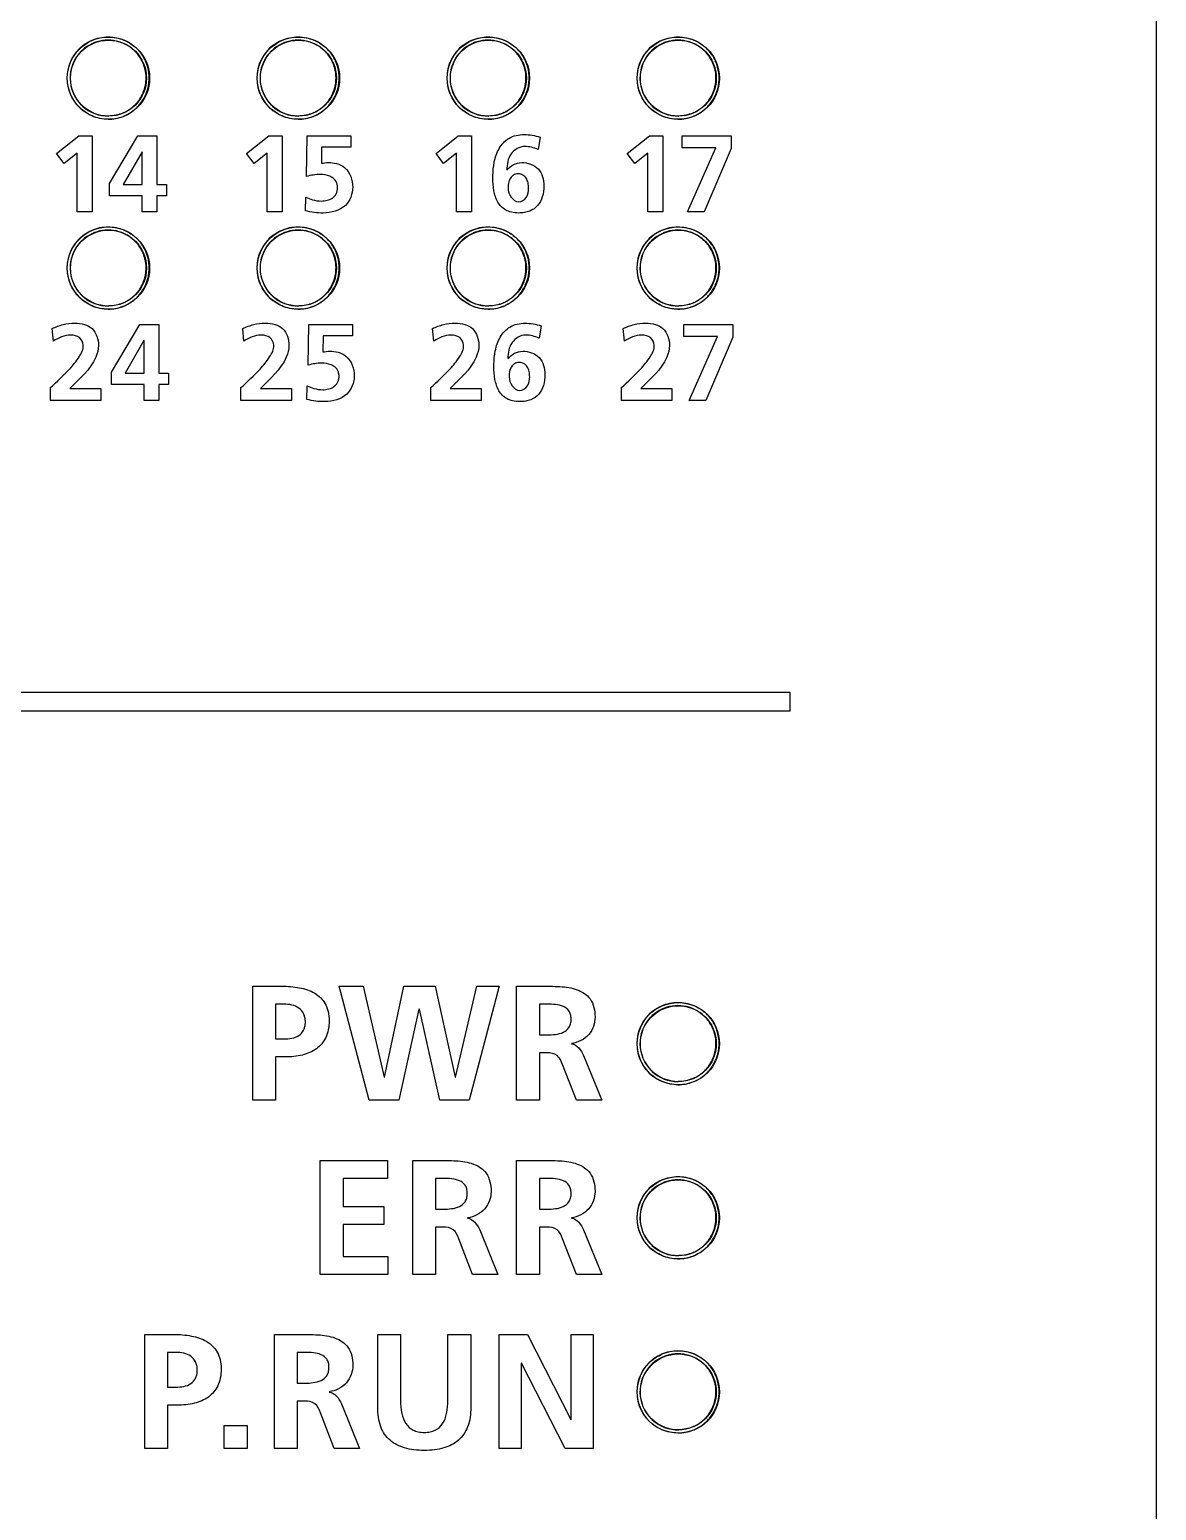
# Model space of a CAD drawing. Header units: millimetres. Extents: x 76 to 206, y 104 to 201.
# Drawn here: x 188.51 to 206.31, y 150.19 to 173.58 of the extents above; entities that cross this region are included whole.
import ezdxf

# ---------------------------------------------------------------- set-up
doc = ezdxf.new("R2010")
doc.units = ezdxf.units.MM
doc.header["$LTSCALE"] = 23.1
doc.layers.get('0').update_dxf_attribs({"linetype": 'CONTINUOUS'})

msp = doc.modelspace()

# ---------------------------------------------------------------- linework, layer by layer
at = {"color": 7, "linetype": 'Continuous'}
for p, q in [((206.309, 108.613), (206.309, 197.613)), ((188.939, 171.621), (189.289, 171.902)), ((189.289, 171.902), (189.502, 171.902)), ((189.502, 171.902), (189.502, 170.704)), ((189.776, 171.147), (190.224, 171.902)), ((190.224, 171.902), (190.522, 171.902)), ((190.522, 171.902), (190.522, 171.131)), ((191.94, 171.621), (192.29, 171.902)), ((192.29, 171.902), (192.503, 171.902)), ((192.503, 171.902), (192.503, 170.704)), ((192.887, 171.259), (192.899, 171.902)), ((192.899, 171.902), (193.588, 171.902)), ((193.588, 171.902), (193.588, 171.724)), ((194.932, 171.621), (195.282, 171.902)), ((195.282, 171.902), (195.495, 171.902)), ((195.495, 171.902), (195.495, 170.704)), ((197.952, 171.621), (198.302, 171.902)), ((198.302, 171.902), (198.515, 171.902)), ((198.515, 171.902), (198.515, 170.704)), ((198.82, 171.902), (199.593, 171.902)), ((198.82, 171.714), (198.82, 171.902)), ((199.593, 171.902), (199.593, 171.703)), ((193.126, 171.724), (193.121, 171.468)), ((193.588, 171.724), (193.126, 171.724)), ((196.575, 171.88), (196.544, 171.686)), ((199.351, 171.714), (198.82, 171.714)), ((198.906, 170.704), (199.351, 171.714)), ((199.593, 171.703), (199.167, 170.704)), ((189.059, 171.465), (188.939, 171.621)), ((189.262, 171.63), (189.059, 171.465)), ((189.262, 170.704), (189.262, 171.63)), ((190.289, 171.652), (189.992, 171.131)), ((190.292, 171.652), (190.289, 171.652)), ((190.292, 171.131), (190.292, 171.652)), ((192.06, 171.465), (191.94, 171.621)), ((192.263, 171.63), (192.06, 171.465)), ((192.263, 170.704), (192.263, 171.63)), ((195.052, 171.465), (194.932, 171.621)), ((195.255, 171.63), (195.052, 171.465)), ((195.255, 170.704), (195.255, 171.63)), ((198.072, 171.465), (197.952, 171.621)), ((198.275, 171.63), (198.072, 171.465)), ((198.275, 170.704), (198.275, 171.63)), ((189.776, 170.953), (189.776, 171.147)), ((189.992, 171.131), (190.292, 171.131)), ((190.522, 171.131), (190.675, 171.131)), ((190.675, 171.131), (190.675, 170.953)), ((190.292, 170.953), (189.776, 170.953)), ((190.292, 170.704), (190.292, 170.953)), ((190.675, 170.953), (190.522, 170.953)), ((190.522, 170.953), (190.522, 170.704)), ((192.87, 170.718), (192.875, 170.932)), ((189.502, 170.704), (189.262, 170.704)), ((190.522, 170.704), (190.292, 170.704)), ((192.503, 170.704), (192.263, 170.704)), ((195.495, 170.704), (195.255, 170.704)), ((198.515, 170.704), (198.275, 170.704)), ((199.167, 170.704), (198.906, 170.704)), ((189.806, 168.167), (190.255, 168.923)), ((190.255, 168.923), (190.553, 168.923)), ((190.553, 168.923), (190.553, 168.152)), ((192.911, 168.279), (192.923, 168.923)), ((192.923, 168.923), (193.611, 168.923)), ((193.611, 168.923), (193.611, 168.744)), ((196.592, 168.9), (196.561, 168.706)), ((198.847, 168.923), (199.619, 168.923)), ((198.847, 168.734), (198.847, 168.923)), ((199.619, 168.923), (199.619, 168.724)), ((188.889, 168.659), (188.87, 168.858)), ((190.32, 168.672), (190.023, 168.152)), ((190.323, 168.672), (190.32, 168.672)), ((190.323, 168.152), (190.323, 168.672)), ((191.898, 168.659), (191.879, 168.858)), ((193.149, 168.744), (193.144, 168.488)), ((193.611, 168.744), (193.149, 168.744)), ((194.897, 168.659), (194.878, 168.858)), ((197.907, 168.659), (197.888, 168.858)), ((199.377, 168.734), (198.847, 168.734)), ((198.932, 167.724), (199.377, 168.734)), ((199.619, 168.724), (199.194, 167.724)), ((189.806, 167.973), (189.806, 168.167)), ((190.323, 167.973), (189.806, 167.973)), ((190.023, 168.152), (190.323, 168.152)), ((190.323, 167.724), (190.323, 167.973)), ((190.553, 168.152), (190.706, 168.152)), ((190.706, 167.973), (190.553, 167.973)), ((190.553, 167.973), (190.553, 167.724)), ((190.706, 168.152), (190.706, 167.973)), ((192.894, 167.738), (192.899, 167.953)), ((188.842, 167.724), (188.842, 167.925)), ((189.639, 167.724), (188.842, 167.724)), ((189.15, 167.913), (189.639, 167.913)), ((189.639, 167.913), (189.639, 167.724)), ((190.553, 167.724), (190.323, 167.724)), ((191.851, 167.724), (191.851, 167.925)), ((192.648, 167.724), (191.851, 167.724)), ((192.159, 167.913), (192.648, 167.913)), ((192.648, 167.913), (192.648, 167.724)), ((194.85, 167.724), (194.85, 167.925)), ((195.647, 167.724), (194.85, 167.724)), ((195.158, 167.913), (195.647, 167.913)), ((195.647, 167.913), (195.647, 167.724)), ((197.86, 167.724), (197.86, 167.925)), ((198.657, 167.724), (197.86, 167.724)), ((198.168, 167.913), (198.657, 167.913)), ((198.657, 167.913), (198.657, 167.724)), ((199.194, 167.724), (198.932, 167.724)), ((145.709, 163.117), (200.521, 163.117)), ((200.521, 163.117), (200.521, 162.817)), ((200.521, 162.817), (145.709, 162.817)), ((192.038, 158.471), (192.494, 158.471)), ((192.038, 156.671), (192.038, 158.471)), ((193.4, 158.471), (193.779, 158.471)), ((193.877, 156.671), (193.4, 158.471)), ((193.779, 158.471), (194.114, 157.032)), ((194.119, 157.032), (194.426, 158.471)), ((194.426, 158.471), (194.916, 158.471)), ((194.916, 158.471), (195.233, 157.032)), ((195.238, 157.032), (195.576, 158.471)), ((195.927, 158.471), (195.458, 156.671)), ((195.576, 158.471), (195.927, 158.471)), ((196.205, 158.471), (196.594, 158.471)), ((196.205, 156.671), (196.205, 158.471)), ((192.525, 158.187), (192.399, 158.187)), ((192.399, 158.187), (192.399, 157.638)), ((194.663, 158.11), (194.344, 156.671)), ((194.669, 158.11), (194.663, 158.11)), ((194.993, 156.671), (194.669, 158.11)), ((196.685, 158.187), (196.566, 158.187)), ((196.566, 158.187), (196.566, 157.702)), ((192.399, 157.638), (192.525, 157.638)), ((196.566, 157.702), (196.685, 157.702)), ((196.682, 157.419), (196.566, 157.419)), ((196.566, 157.419), (196.566, 156.671)), ((192.551, 157.354), (192.399, 157.354)), ((192.399, 157.354), (192.399, 156.671)), ((197.149, 156.671), (196.932, 157.233)), ((197.262, 157.375), (197.551, 156.671)), ((194.114, 157.032), (194.119, 157.032)), ((195.233, 157.032), (195.238, 157.032)), ((192.399, 156.671), (192.038, 156.671)), ((194.344, 156.671), (193.877, 156.671)), ((195.458, 156.671), (194.993, 156.671)), ((196.566, 156.671), (196.205, 156.671)), ((197.551, 156.671), (197.149, 156.671)), ((193.103, 155.718), (194.165, 155.718)), ((193.103, 153.919), (193.103, 155.718)), ((194.165, 155.718), (194.165, 155.435)), ((194.564, 155.718), (194.954, 155.718)), ((194.564, 153.919), (194.564, 155.718)), ((196.205, 155.718), (196.594, 155.718)), ((196.205, 153.919), (196.205, 155.718)), ((194.165, 155.435), (193.464, 155.435)), ((193.464, 155.435), (193.464, 154.991)), ((195.044, 155.435), (194.925, 155.435)), ((194.925, 155.435), (194.925, 154.95)), ((196.685, 155.435), (196.566, 155.435)), ((196.566, 155.435), (196.566, 154.95)), ((193.464, 154.991), (194.106, 154.991)), ((194.106, 154.991), (194.106, 154.708)), ((194.925, 154.95), (195.044, 154.95)), ((196.566, 154.95), (196.685, 154.95)), ((194.106, 154.708), (193.464, 154.708)), ((193.464, 154.708), (193.464, 154.202)), ((195.041, 154.666), (194.925, 154.666)), ((194.925, 154.666), (194.925, 153.919)), ((195.622, 154.623), (195.91, 153.919)), ((196.682, 154.666), (196.566, 154.666)), ((196.566, 154.666), (196.566, 153.919)), ((197.262, 154.623), (197.551, 153.919)), ((195.508, 153.919), (195.291, 154.481)), ((197.149, 153.919), (196.932, 154.481)), ((193.464, 154.202), (194.17, 154.202)), ((194.17, 154.202), (194.17, 153.919)), ((194.17, 153.919), (193.103, 153.919)), ((194.925, 153.919), (194.564, 153.919)), ((195.91, 153.919), (195.508, 153.919)), ((196.566, 153.919), (196.205, 153.919)), ((197.551, 153.919), (197.149, 153.919)), ((190.332, 152.971), (190.788, 152.971)), ((190.332, 151.171), (190.332, 152.971)), ((192.38, 152.971), (192.769, 152.971)), ((192.38, 151.171), (192.38, 152.971)), ((194.011, 152.971), (194.372, 152.971)), ((194.011, 151.821), (194.011, 152.971)), ((194.372, 152.971), (194.372, 151.932)), ((195.12, 152.971), (195.481, 152.971)), ((195.12, 151.932), (195.12, 152.971)), ((195.481, 152.971), (195.481, 151.821)), ((195.932, 152.971), (196.375, 152.971)), ((195.932, 151.171), (195.932, 152.971)), ((196.375, 152.971), (197.061, 151.625)), ((197.066, 152.971), (197.412, 152.971)), ((197.066, 151.625), (197.066, 152.971)), ((197.412, 152.971), (197.412, 151.171)), ((190.819, 152.687), (190.693, 152.687)), ((190.693, 152.687), (190.693, 152.138)), ((192.859, 152.687), (192.741, 152.687)), ((192.741, 152.687), (192.741, 152.202)), ((196.282, 152.517), (196.277, 152.517)), ((196.277, 152.517), (196.277, 151.171)), ((196.971, 151.171), (196.282, 152.517)), ((190.693, 152.138), (190.819, 152.138)), ((192.741, 152.202), (192.859, 152.202)), ((190.845, 151.854), (190.693, 151.854)), ((190.693, 151.854), (190.693, 151.171)), ((192.857, 151.918), (192.741, 151.918)), ((192.741, 151.918), (192.741, 151.171)), ((193.437, 151.875), (193.726, 151.171)), ((193.324, 151.171), (193.107, 151.733)), ((197.061, 151.625), (197.066, 151.625)), ((191.587, 151.532), (191.948, 151.532)), ((191.587, 151.171), (191.587, 151.532)), ((191.948, 151.532), (191.948, 151.171)), ((190.693, 151.171), (190.332, 151.171)), ((191.948, 151.171), (191.587, 151.171)), ((192.741, 151.171), (192.38, 151.171)), ((193.726, 151.171), (193.324, 151.171)), ((196.277, 151.171), (195.932, 151.171)), ((197.412, 151.171), (196.971, 151.171))]:
    msp.add_line(p, q, dxfattribs=at)
for centre, radius in [((189.759, 172.813), 0.65), ((189.759, 172.813), 0.6), ((192.759, 172.813), 0.65), ((192.759, 172.813), 0.6), ((195.759, 172.813), 0.65), ((195.759, 172.813), 0.6), ((198.759, 172.813), 0.65), ((198.759, 172.813), 0.6), ((189.759, 169.813), 0.65), ((189.759, 169.813), 0.6), ((192.759, 169.813), 0.65), ((192.759, 169.813), 0.6), ((195.759, 169.813), 0.65), ((195.759, 169.813), 0.6), ((198.759, 169.813), 0.65), ((198.759, 169.813), 0.6), ((198.759, 157.563), 0.65), ((198.759, 157.563), 0.6), ((198.759, 154.813), 0.65), ((198.759, 154.813), 0.6), ((198.759, 152.063), 0.65), ((198.759, 152.063), 0.6)]:
    msp.add_circle(centre, radius, dxfattribs=at)
for centre, radius, start, end in [((189.753, 172.814), 0.65, 127.6366, 232.365), ((189.753, 172.814), 0.6, 64.3773, 132.5452), ((189.751, 172.812), 0.603, 45.0067, 64.2788), ((189.751, 172.813), 0.653, 46.2725, 49.9001), ((192.753, 172.814), 0.65, 127.6366, 232.365), ((192.753, 172.814), 0.6, 64.3773, 132.5452), ((192.751, 172.812), 0.603, 45.0067, 64.2788), ((192.751, 172.813), 0.653, 46.2725, 49.9001), ((195.753, 172.814), 0.65, 127.6366, 232.365), ((195.753, 172.814), 0.6, 64.3773, 132.5452), ((195.751, 172.812), 0.603, 45.0067, 64.2788), ((195.751, 172.813), 0.653, 46.2725, 49.9001), ((198.753, 172.814), 0.65, 127.6366, 232.365), ((198.753, 172.814), 0.6, 64.3773, 132.5452), ((198.751, 172.812), 0.603, 45.0067, 64.2788), ((198.751, 172.813), 0.653, 46.2725, 49.9001), ((189.753, 172.815), 0.6, 137.4425, 225.006), ((189.751, 172.817), 0.597, 132.5605, 137.4931), ((189.753, 172.814), 0.6, 42.5445, 44.9989), ((189.751, 172.812), 0.603, 39.9501, 42.5447), ((189.753, 172.815), 0.65, 42.6995, 46.271), ((189.75, 172.811), 0.605, 36.1427, 39.9502), ((189.751, 172.812), 0.653, 40.1007, 42.7009), ((189.759, 172.817), 0.594, 15.1438, 36.2224), ((189.752, 172.813), 0.652, 24.8254, 40.1182), ((189.764, 172.819), 0.638, 19.357, 24.7864), ((192.753, 172.815), 0.6, 137.4425, 225.006), ((192.751, 172.817), 0.597, 132.5605, 137.4931), ((192.753, 172.814), 0.6, 42.5445, 44.9989), ((192.751, 172.812), 0.603, 39.9501, 42.5447), ((192.753, 172.815), 0.65, 42.6995, 46.271), ((192.75, 172.811), 0.605, 36.1427, 39.9502), ((192.751, 172.812), 0.653, 40.1007, 42.7009), ((192.759, 172.817), 0.594, 15.1438, 36.2224), ((192.752, 172.813), 0.652, 24.8254, 40.1182), ((192.764, 172.819), 0.638, 19.357, 24.7864), ((195.753, 172.815), 0.6, 137.4425, 225.006), ((195.751, 172.817), 0.597, 132.5605, 137.4931), ((195.753, 172.814), 0.6, 42.5445, 44.9989), ((195.751, 172.812), 0.603, 39.9501, 42.5447), ((195.753, 172.815), 0.65, 42.6995, 46.271), ((195.75, 172.811), 0.605, 36.1427, 39.9502), ((195.751, 172.812), 0.653, 40.1007, 42.7009), ((195.759, 172.817), 0.594, 15.1438, 36.2224), ((195.752, 172.813), 0.652, 24.8254, 40.1182), ((195.764, 172.819), 0.638, 19.357, 24.7864), ((198.753, 172.815), 0.6, 137.4425, 225.006), ((198.751, 172.817), 0.597, 132.5605, 137.4931), ((198.753, 172.814), 0.6, 42.5445, 44.9989), ((198.751, 172.812), 0.603, 39.9501, 42.5447), ((198.753, 172.815), 0.65, 42.6995, 46.271), ((198.75, 172.811), 0.605, 36.1427, 39.9502), ((198.751, 172.812), 0.653, 40.1007, 42.7009), ((198.759, 172.817), 0.594, 15.1438, 36.2224), ((198.752, 172.813), 0.652, 24.8254, 40.1182), ((198.764, 172.819), 0.638, 19.357, 24.7864), ((189.749, 172.814), 0.604, 9.7615, 15.1601), ((189.752, 172.815), 0.601, 357.4529, 9.7895), ((189.749, 172.814), 0.654, 3.144, 19.3344), ((189.754, 172.814), 0.649, 357.4486, 3.1506), ((192.749, 172.814), 0.604, 9.7615, 15.1601), ((192.752, 172.815), 0.601, 357.4529, 9.7895), ((192.749, 172.814), 0.654, 3.144, 19.3344), ((192.754, 172.814), 0.649, 357.4486, 3.1506), ((195.749, 172.814), 0.604, 9.7615, 15.1601), ((195.752, 172.815), 0.601, 357.4529, 9.7895), ((195.749, 172.814), 0.654, 3.144, 19.3344), ((195.754, 172.814), 0.649, 357.4486, 3.1506), ((198.749, 172.814), 0.604, 9.7615, 15.1601), ((198.752, 172.815), 0.601, 357.4529, 9.7895), ((198.749, 172.814), 0.654, 3.144, 19.3344), ((198.754, 172.814), 0.649, 357.4486, 3.1506), ((189.759, 172.812), 0.594, 324.2856, 344.2731), ((189.75, 172.815), 0.603, 344.2615, 350.2392), ((189.749, 172.815), 0.604, 350.2334, 357.4457), ((189.749, 172.815), 0.654, 340.9569, 357.4498), ((192.759, 172.812), 0.594, 324.2856, 344.2731), ((192.75, 172.815), 0.603, 344.2615, 350.2392), ((192.749, 172.815), 0.604, 350.2334, 357.4457), ((192.749, 172.815), 0.654, 340.9569, 357.4498), ((195.759, 172.812), 0.594, 324.2856, 344.2731), ((195.75, 172.815), 0.603, 344.2615, 350.2392), ((195.749, 172.815), 0.604, 350.2334, 357.4457), ((195.749, 172.815), 0.654, 340.9569, 357.4498), ((198.759, 172.812), 0.594, 324.2856, 344.2731), ((198.75, 172.815), 0.603, 344.2615, 350.2392), ((198.749, 172.815), 0.604, 350.2334, 357.4457), ((198.749, 172.815), 0.654, 340.9569, 357.4498), ((189.752, 172.813), 0.598, 224.9739, 227.4383), ((189.752, 172.813), 0.598, 227.3832, 271.2656), ((189.751, 172.817), 0.604, 297.9925, 314.9882), ((189.752, 172.815), 0.601, 315.0029, 319.1209), ((189.753, 172.815), 0.651, 312.768, 319.9069), ((189.75, 172.817), 0.605, 319.1199, 324.3622), ((189.751, 172.816), 0.652, 319.8847, 334.476), ((189.764, 172.81), 0.638, 334.5073, 340.9373), ((192.752, 172.813), 0.598, 224.9739, 227.4383), ((192.752, 172.813), 0.598, 227.3832, 271.2656), ((192.751, 172.817), 0.604, 297.9925, 314.9882), ((192.752, 172.815), 0.601, 315.0029, 319.1209), ((192.753, 172.815), 0.651, 312.768, 319.9069), ((192.75, 172.817), 0.605, 319.1199, 324.3622), ((192.751, 172.816), 0.652, 319.8847, 334.476), ((192.764, 172.81), 0.638, 334.5073, 340.9373), ((195.752, 172.813), 0.598, 224.9739, 227.4383), ((195.752, 172.813), 0.598, 227.3832, 271.2656), ((195.751, 172.817), 0.604, 297.9925, 314.9882), ((195.752, 172.815), 0.601, 315.0029, 319.1209), ((195.753, 172.815), 0.651, 312.768, 319.9069), ((195.75, 172.817), 0.605, 319.1199, 324.3622), ((195.751, 172.816), 0.652, 319.8847, 334.476), ((195.764, 172.81), 0.638, 334.5073, 340.9373), ((198.752, 172.813), 0.598, 224.9739, 227.4383), ((198.752, 172.813), 0.598, 227.3832, 271.2656), ((198.751, 172.817), 0.604, 297.9925, 314.9882), ((198.752, 172.815), 0.601, 315.0029, 319.1209), ((198.753, 172.815), 0.651, 312.768, 319.9069), ((198.75, 172.817), 0.605, 319.1199, 324.3622), ((198.751, 172.816), 0.652, 319.8847, 334.476), ((198.764, 172.81), 0.638, 334.5073, 340.9373), ((189.753, 172.818), 0.653, 270.0485, 291.3072), ((189.758, 172.802), 0.637, 291.3603, 294.7168), ((189.755, 172.809), 0.594, 294.6429, 297.9744), ((189.752, 172.816), 0.652, 294.7551, 310.1186), ((189.751, 172.817), 0.653, 310.1007, 312.7675), ((192.753, 172.818), 0.653, 270.0485, 291.3072), ((192.758, 172.802), 0.637, 291.3603, 294.7168), ((192.755, 172.809), 0.594, 294.6429, 297.9744), ((192.752, 172.816), 0.652, 294.7551, 310.1186), ((192.751, 172.817), 0.653, 310.1007, 312.7675), ((195.753, 172.818), 0.653, 270.0485, 291.3072), ((195.758, 172.802), 0.637, 291.3603, 294.7168), ((195.755, 172.809), 0.594, 294.6429, 297.9744), ((195.752, 172.816), 0.652, 294.7551, 310.1186), ((195.751, 172.817), 0.653, 310.1007, 312.7675), ((198.753, 172.818), 0.653, 270.0485, 291.3072), ((198.758, 172.802), 0.637, 291.3603, 294.7168), ((198.755, 172.809), 0.594, 294.6429, 297.9744), ((198.752, 172.816), 0.652, 294.7551, 310.1186), ((198.751, 172.817), 0.653, 310.1007, 312.7675), ((189.753, 169.814), 0.65, 127.6366, 232.365), ((189.753, 169.814), 0.6, 64.3773, 132.5452), ((189.751, 169.812), 0.603, 45.0067, 64.2788), ((189.751, 169.813), 0.653, 46.2725, 49.9001), ((189.753, 169.815), 0.65, 42.6995, 46.271), ((192.753, 169.814), 0.65, 127.6366, 232.365), ((192.753, 169.814), 0.6, 64.3773, 132.5452), ((192.751, 169.812), 0.603, 45.0067, 64.2788), ((192.751, 169.813), 0.653, 46.2725, 49.9001), ((192.753, 169.815), 0.65, 42.6995, 46.271), ((195.753, 169.814), 0.65, 127.6366, 232.365), ((195.753, 169.814), 0.6, 64.3773, 132.5452), ((195.751, 169.812), 0.603, 45.0067, 64.2788), ((195.751, 169.813), 0.653, 46.2725, 49.9001), ((195.753, 169.815), 0.65, 42.6995, 46.271), ((198.753, 169.814), 0.65, 127.6366, 232.365), ((198.753, 169.814), 0.6, 64.3773, 132.5452), ((198.751, 169.812), 0.603, 45.0067, 64.2788), ((198.751, 169.813), 0.653, 46.2725, 49.9001), ((198.753, 169.815), 0.65, 42.6995, 46.271), ((189.753, 169.815), 0.6, 137.4425, 225.006), ((189.751, 169.817), 0.597, 132.5605, 137.4931), ((189.753, 169.814), 0.6, 42.5445, 44.9989), ((189.751, 169.812), 0.603, 39.9501, 42.5447), ((189.75, 169.811), 0.605, 36.1427, 39.9502), ((189.751, 169.812), 0.653, 40.1007, 42.7009), ((189.759, 169.817), 0.594, 15.1438, 36.2224), ((189.752, 169.813), 0.652, 24.8254, 40.1182), ((189.764, 169.819), 0.638, 19.357, 24.7864), ((189.749, 169.814), 0.654, 3.144, 19.3344), ((192.753, 169.815), 0.6, 137.4425, 225.006), ((192.751, 169.817), 0.597, 132.5605, 137.4931), ((192.753, 169.814), 0.6, 42.5445, 44.9989), ((192.751, 169.812), 0.603, 39.9501, 42.5447), ((192.75, 169.811), 0.605, 36.1427, 39.9502), ((192.751, 169.812), 0.653, 40.1007, 42.7009), ((192.759, 169.817), 0.594, 15.1438, 36.2224), ((192.752, 169.813), 0.652, 24.8254, 40.1182), ((192.764, 169.819), 0.638, 19.357, 24.7864), ((192.749, 169.814), 0.654, 3.144, 19.3344), ((195.753, 169.815), 0.6, 137.4425, 225.006), ((195.751, 169.817), 0.597, 132.5605, 137.4931), ((195.753, 169.814), 0.6, 42.5445, 44.9989), ((195.751, 169.812), 0.603, 39.9501, 42.5447), ((195.75, 169.811), 0.605, 36.1427, 39.9502), ((195.751, 169.812), 0.653, 40.1007, 42.7009), ((195.759, 169.817), 0.594, 15.1438, 36.2224), ((195.752, 169.813), 0.652, 24.8254, 40.1182), ((195.764, 169.819), 0.638, 19.357, 24.7864), ((195.749, 169.814), 0.654, 3.144, 19.3344), ((198.753, 169.815), 0.6, 137.4425, 225.006), ((198.751, 169.817), 0.597, 132.5605, 137.4931), ((198.753, 169.814), 0.6, 42.5445, 44.9989), ((198.751, 169.812), 0.603, 39.9501, 42.5447), ((198.75, 169.811), 0.605, 36.1427, 39.9502), ((198.751, 169.812), 0.653, 40.1007, 42.7009), ((198.759, 169.817), 0.594, 15.1438, 36.2224), ((198.752, 169.813), 0.652, 24.8254, 40.1182), ((198.764, 169.819), 0.638, 19.357, 24.7864), ((198.749, 169.814), 0.654, 3.144, 19.3344), ((189.749, 169.814), 0.604, 9.7615, 15.1601), ((189.752, 169.815), 0.601, 357.4529, 9.7895), ((189.754, 169.814), 0.649, 357.4486, 3.1506), ((192.749, 169.814), 0.604, 9.7615, 15.1601), ((192.752, 169.815), 0.601, 357.4529, 9.7895), ((192.754, 169.814), 0.649, 357.4486, 3.1506), ((195.749, 169.814), 0.604, 9.7615, 15.1601), ((195.752, 169.815), 0.601, 357.4529, 9.7895), ((195.754, 169.814), 0.649, 357.4486, 3.1506), ((198.749, 169.814), 0.604, 9.7615, 15.1601), ((198.752, 169.815), 0.601, 357.4529, 9.7895), ((198.754, 169.814), 0.649, 357.4486, 3.1506), ((189.759, 169.812), 0.594, 324.2856, 344.2731), ((189.75, 169.815), 0.603, 344.2615, 350.2392), ((189.764, 169.81), 0.638, 334.5073, 340.9373), ((189.749, 169.815), 0.604, 350.2334, 357.4457), ((189.749, 169.815), 0.654, 340.9569, 357.4498), ((192.759, 169.812), 0.594, 324.2856, 344.2731), ((192.75, 169.815), 0.603, 344.2615, 350.2392), ((192.764, 169.81), 0.638, 334.5073, 340.9373), ((192.749, 169.815), 0.604, 350.2334, 357.4457), ((192.749, 169.815), 0.654, 340.9569, 357.4498), ((195.759, 169.812), 0.594, 324.2856, 344.2731), ((195.75, 169.815), 0.603, 344.2615, 350.2392), ((195.764, 169.81), 0.638, 334.5073, 340.9373), ((195.749, 169.815), 0.604, 350.2334, 357.4457), ((195.749, 169.815), 0.654, 340.9569, 357.4498), ((198.759, 169.812), 0.594, 324.2856, 344.2731), ((198.75, 169.815), 0.603, 344.2615, 350.2392), ((198.764, 169.81), 0.638, 334.5073, 340.9373), ((198.749, 169.815), 0.604, 350.2334, 357.4457), ((198.749, 169.815), 0.654, 340.9569, 357.4498), ((189.752, 169.813), 0.598, 224.9739, 227.4383), ((189.752, 169.813), 0.598, 227.3832, 271.2656), ((189.751, 169.817), 0.604, 297.9925, 314.9882), ((189.751, 169.817), 0.653, 310.1007, 312.7675), ((189.752, 169.815), 0.601, 315.0029, 319.1209), ((189.753, 169.815), 0.651, 312.768, 319.9069), ((189.75, 169.817), 0.605, 319.1199, 324.3622), ((189.751, 169.816), 0.652, 319.8847, 334.476), ((192.752, 169.813), 0.598, 224.9739, 227.4383), ((192.752, 169.813), 0.598, 227.3832, 271.2656), ((192.751, 169.817), 0.604, 297.9925, 314.9882), ((192.751, 169.817), 0.653, 310.1007, 312.7675), ((192.752, 169.815), 0.601, 315.0029, 319.1209), ((192.753, 169.815), 0.651, 312.768, 319.9069), ((192.75, 169.817), 0.605, 319.1199, 324.3622), ((192.751, 169.816), 0.652, 319.8847, 334.476), ((195.752, 169.813), 0.598, 224.9739, 227.4383), ((195.752, 169.813), 0.598, 227.3832, 271.2656), ((195.751, 169.817), 0.604, 297.9925, 314.9882), ((195.751, 169.817), 0.653, 310.1007, 312.7675), ((195.752, 169.815), 0.601, 315.0029, 319.1209), ((195.753, 169.815), 0.651, 312.768, 319.9069), ((195.75, 169.817), 0.605, 319.1199, 324.3622), ((195.751, 169.816), 0.652, 319.8847, 334.476), ((198.752, 169.813), 0.598, 224.9739, 227.4383), ((198.752, 169.813), 0.598, 227.3832, 271.2656), ((198.751, 169.817), 0.604, 297.9925, 314.9882), ((198.751, 169.817), 0.653, 310.1007, 312.7675), ((198.752, 169.815), 0.601, 315.0029, 319.1209), ((198.753, 169.815), 0.651, 312.768, 319.9069), ((198.75, 169.817), 0.605, 319.1199, 324.3622), ((198.751, 169.816), 0.652, 319.8847, 334.476), ((189.753, 169.818), 0.653, 270.0485, 291.3072), ((189.758, 169.802), 0.637, 291.3603, 294.7168), ((189.755, 169.809), 0.594, 294.6429, 297.9744), ((189.752, 169.816), 0.652, 294.7551, 310.1186), ((192.753, 169.818), 0.653, 270.0485, 291.3072), ((192.758, 169.802), 0.637, 291.3603, 294.7168), ((192.755, 169.809), 0.594, 294.6429, 297.9744), ((192.752, 169.816), 0.652, 294.7551, 310.1186), ((195.753, 169.818), 0.653, 270.0485, 291.3072), ((195.758, 169.802), 0.637, 291.3603, 294.7168), ((195.755, 169.809), 0.594, 294.6429, 297.9744), ((195.752, 169.816), 0.652, 294.7551, 310.1186), ((198.753, 169.818), 0.653, 270.0485, 291.3072), ((198.758, 169.802), 0.637, 291.3603, 294.7168), ((198.755, 169.809), 0.594, 294.6429, 297.9744), ((198.752, 169.816), 0.652, 294.7551, 310.1186), ((198.753, 157.564), 0.6, 64.3773, 132.5452), ((198.751, 157.562), 0.603, 45.0067, 64.2788), ((198.753, 157.564), 0.65, 127.6366, 232.365), ((198.753, 157.565), 0.6, 137.4425, 225.006), ((198.751, 157.567), 0.597, 132.5605, 137.4931), ((198.751, 157.563), 0.653, 46.2725, 49.9001), ((198.753, 157.564), 0.6, 42.5445, 44.9989), ((198.751, 157.562), 0.603, 39.9501, 42.5447), ((198.753, 157.565), 0.65, 42.6995, 46.271), ((198.75, 157.561), 0.605, 36.1427, 39.9502), ((198.751, 157.562), 0.653, 40.1007, 42.7009), ((198.759, 157.567), 0.594, 15.1438, 36.2224), ((198.752, 157.563), 0.652, 24.8254, 40.1182), ((198.749, 157.564), 0.604, 9.7615, 15.1601), ((198.764, 157.569), 0.638, 19.357, 24.7864), ((198.752, 157.565), 0.601, 357.4529, 9.7895), ((198.749, 157.564), 0.654, 3.144, 19.3344), ((198.759, 157.562), 0.594, 324.2856, 344.2731), ((198.75, 157.565), 0.603, 344.2615, 350.2392), ((198.749, 157.565), 0.604, 350.2334, 357.4457), ((198.749, 157.565), 0.654, 340.9569, 357.4498), ((198.754, 157.564), 0.649, 357.4486, 3.1506), ((198.752, 157.565), 0.601, 315.0029, 319.1209), ((198.75, 157.567), 0.605, 319.1199, 324.3622), ((198.751, 157.566), 0.652, 319.8847, 334.476), ((198.764, 157.56), 0.638, 334.5073, 340.9373), ((198.752, 157.563), 0.598, 224.9739, 227.4383), ((198.752, 157.562), 0.598, 227.3804, 270.1836), ((198.753, 157.568), 0.653, 270.0485, 291.3072), ((198.758, 157.552), 0.637, 291.3603, 294.7168), ((198.755, 157.559), 0.594, 294.6429, 297.9744), ((198.752, 157.566), 0.652, 294.7551, 310.1186), ((198.751, 157.567), 0.604, 297.9925, 314.9882), ((198.751, 157.567), 0.653, 310.1007, 312.7675), ((198.753, 157.565), 0.651, 312.768, 319.9069), ((198.753, 154.814), 0.65, 127.6366, 232.365), ((198.753, 154.814), 0.6, 64.3773, 132.5452), ((198.751, 154.812), 0.603, 45.0067, 64.2788), ((198.751, 154.813), 0.653, 46.2725, 49.9001), ((198.753, 154.815), 0.6, 137.4425, 225.006), ((198.751, 154.817), 0.597, 132.5605, 137.4931), ((198.753, 154.814), 0.6, 42.5445, 44.9989), ((198.751, 154.812), 0.603, 39.9501, 42.5447), ((198.753, 154.815), 0.65, 42.6995, 46.271), ((198.75, 154.811), 0.605, 36.1427, 39.9502), ((198.751, 154.812), 0.653, 40.1007, 42.7009), ((198.759, 154.817), 0.594, 15.1438, 36.2224), ((198.752, 154.813), 0.652, 24.8254, 40.1182), ((198.764, 154.819), 0.638, 19.357, 24.7864), ((198.749, 154.814), 0.604, 9.7615, 15.1601), ((198.752, 154.815), 0.601, 357.4529, 9.7895), ((198.749, 154.814), 0.654, 3.144, 19.3344), ((198.754, 154.814), 0.649, 357.4486, 3.1506), ((198.759, 154.812), 0.594, 324.2856, 344.2731), ((198.75, 154.815), 0.603, 344.2615, 350.2392), ((198.764, 154.81), 0.638, 334.5073, 340.9373), ((198.749, 154.815), 0.604, 350.2334, 357.4457), ((198.749, 154.815), 0.654, 340.9569, 357.4498), ((198.752, 154.813), 0.598, 224.9739, 227.4383), ((198.752, 154.813), 0.598, 227.3832, 271.2656), ((198.751, 154.817), 0.604, 297.9925, 314.9882), ((198.752, 154.815), 0.601, 315.0029, 319.1209), ((198.753, 154.815), 0.651, 312.768, 319.9069), ((198.75, 154.817), 0.605, 319.1199, 324.3622), ((198.751, 154.816), 0.652, 319.8847, 334.476), ((198.753, 154.818), 0.653, 270.0485, 291.3072), ((198.758, 154.802), 0.637, 291.3603, 294.7168), ((198.755, 154.809), 0.594, 294.6429, 297.9744), ((198.752, 154.816), 0.652, 294.7551, 310.1186), ((198.751, 154.817), 0.653, 310.1007, 312.7675), ((198.753, 152.064), 0.65, 127.6366, 232.365), ((198.751, 152.067), 0.597, 132.5605, 137.4931), ((198.753, 152.064), 0.6, 64.3773, 132.5452), ((198.751, 152.062), 0.603, 45.0067, 64.2788), ((198.751, 152.063), 0.653, 46.2725, 49.9001), ((198.753, 152.065), 0.65, 42.6995, 46.271), ((198.751, 152.062), 0.653, 40.1007, 42.7009), ((198.753, 152.065), 0.6, 137.4425, 225.006), ((198.753, 152.064), 0.6, 42.5445, 44.9989), ((198.751, 152.062), 0.603, 39.9501, 42.5447), ((198.75, 152.061), 0.605, 36.1427, 39.9502), ((198.759, 152.067), 0.594, 15.1438, 36.2224), ((198.752, 152.063), 0.652, 24.8254, 40.1182), ((198.764, 152.069), 0.638, 19.357, 24.7864), ((198.749, 152.064), 0.654, 3.144, 19.3344), ((198.749, 152.064), 0.604, 9.7615, 15.1601), ((198.752, 152.065), 0.601, 357.4529, 9.7895), ((198.749, 152.065), 0.604, 350.2334, 357.4457), ((198.749, 152.065), 0.654, 340.9569, 357.4498), ((198.754, 152.064), 0.649, 357.4486, 3.1506), ((198.759, 152.062), 0.594, 324.2856, 344.2731), ((198.75, 152.065), 0.603, 344.2615, 350.2392), ((198.764, 152.06), 0.638, 334.5073, 340.9373), ((198.752, 152.063), 0.598, 224.9739, 227.4383), ((198.752, 152.063), 0.598, 227.3832, 271.2656), ((198.752, 152.066), 0.652, 294.7551, 310.1186), ((198.751, 152.067), 0.604, 297.9925, 314.9882), ((198.751, 152.067), 0.653, 310.1007, 312.7675), ((198.752, 152.065), 0.601, 315.0029, 319.1209), ((198.753, 152.065), 0.651, 312.768, 319.9069), ((198.75, 152.067), 0.605, 319.1199, 324.3622), ((198.751, 152.066), 0.652, 319.8847, 334.476), ((198.753, 152.068), 0.653, 270.0485, 291.3072), ((198.758, 152.052), 0.637, 291.3603, 294.7168), ((198.755, 152.059), 0.594, 294.6429, 297.9744)]:
    msp.add_arc(centre, radius, start, end, dxfattribs=at)
for points, knots in [([(189.356, 173.329), (189.4, 173.363), (189.524, 173.436), (189.751, 173.482), (189.923, 173.448), (190.002, 173.415)], [0, 0, 0, 0, 0.24511, 0.625951, 1, 1, 1, 1]), ([(190.002, 173.415), (190.003, 173.415), (190.065, 173.389), (190.122, 173.354), (190.172, 173.312)], [0, 0, 0, 0, 0.023204, 1, 1, 1, 1]), ([(192.356, 173.329), (192.4, 173.363), (192.524, 173.436), (192.751, 173.482), (192.923, 173.448), (193.002, 173.415)], [0, 0, 0, 0, 0.24511, 0.625951, 1, 1, 1, 1]), ([(193.002, 173.415), (193.003, 173.415), (193.065, 173.389), (193.122, 173.354), (193.172, 173.312)], [0, 0, 0, 0, 0.023204, 1, 1, 1, 1]), ([(195.356, 173.329), (195.4, 173.363), (195.524, 173.436), (195.751, 173.482), (195.923, 173.448), (196.002, 173.415)], [0, 0, 0, 0, 0.24511, 0.625951, 1, 1, 1, 1]), ([(196.002, 173.415), (196.003, 173.415), (196.065, 173.389), (196.122, 173.354), (196.172, 173.312)], [0, 0, 0, 0, 0.023204, 1, 1, 1, 1]), ([(198.356, 173.329), (198.4, 173.363), (198.524, 173.436), (198.751, 173.482), (198.923, 173.448), (199.002, 173.415)], [0, 0, 0, 0, 0.24511, 0.625951, 1, 1, 1, 1]), ([(199.002, 173.415), (199.003, 173.415), (199.065, 173.389), (199.122, 173.354), (199.172, 173.312)], [0, 0, 0, 0, 0.023204, 1, 1, 1, 1]), ([(189.753, 172.164), (189.667, 172.164), (189.524, 172.193), (189.4, 172.266), (189.356, 172.3)], [0, 0, 0, 0, 0.608814, 1, 1, 1, 1]), ([(190.003, 172.269), (189.998, 172.266), (189.923, 172.233), (189.841, 172.216), (189.765, 172.215)], [0, 0, 0, 0, 0.07295, 1, 1, 1, 1]), ([(192.753, 172.164), (192.667, 172.164), (192.524, 172.193), (192.4, 172.266), (192.356, 172.3)], [0, 0, 0, 0, 0.608814, 1, 1, 1, 1]), ([(193.003, 172.269), (192.998, 172.266), (192.923, 172.233), (192.841, 172.216), (192.765, 172.215)], [0, 0, 0, 0, 0.07295, 1, 1, 1, 1]), ([(195.753, 172.164), (195.667, 172.164), (195.524, 172.193), (195.4, 172.266), (195.356, 172.3)], [0, 0, 0, 0, 0.608814, 1, 1, 1, 1]), ([(196.003, 172.269), (195.998, 172.266), (195.923, 172.233), (195.841, 172.216), (195.765, 172.215)], [0, 0, 0, 0, 0.07295, 1, 1, 1, 1]), ([(198.753, 172.164), (198.667, 172.164), (198.524, 172.193), (198.4, 172.266), (198.356, 172.3)], [0, 0, 0, 0, 0.608814, 1, 1, 1, 1]), ([(199.003, 172.269), (198.998, 172.266), (198.923, 172.233), (198.841, 172.216), (198.765, 172.215)], [0, 0, 0, 0, 0.07295, 1, 1, 1, 1]), ([(195.83, 171.276), (195.832, 171.346), (195.846, 171.494), (195.913, 171.707), (196.077, 171.889), (196.24, 171.923), (196.323, 171.923)], [0, 0, 0, 0, 0.230382, 0.486297, 0.727014, 1, 1, 1, 1]), ([(196.335, 171.734), (196.252, 171.734), (196.076, 171.632), (196.053, 171.45), (196.05, 171.363)], [0, 0, 0, 0, 0.487052, 1, 1, 1, 1]), ([(193.121, 171.468), (193.157, 171.475), (193.238, 171.485), (193.366, 171.469), (193.557, 171.384), (193.617, 171.203), (193.617, 171.09)], [0, 0, 0, 0, 0.153587, 0.337639, 0.530858, 1, 1, 1, 1]), ([(196.285, 171.48), (196.378, 171.48), (196.585, 171.415), (196.635, 171.208), (196.635, 171.114)], [0, 0, 0, 0, 0.498008, 1, 1, 1, 1]), ([(192.875, 170.932), (192.91, 170.918), (192.988, 170.886), (193.105, 170.867), (193.214, 170.879), (193.299, 170.914), (193.352, 170.972), (193.373, 171.032), (193.379, 171.084), (193.373, 171.135), (193.35, 171.195), (193.306, 171.239), (193.267, 171.259), (193.255, 171.265)], [0, 0, 0, 0, 0.131091, 0.29631, 0.405374, 0.510203, 0.612615, 0.668002, 0.730149, 0.792607, 0.848122, 0.952296, 1, 1, 1, 1]), ([(193.255, 171.265), (193.207, 171.285), (193.116, 171.295), (192.993, 171.286), (192.922, 171.27), (192.887, 171.259)], [0, 0, 0, 0, 0.413447, 0.706754, 1, 1, 1, 1]), ([(196.635, 171.114), (196.635, 171.055), (196.623, 170.943), (196.548, 170.794), (196.436, 170.717), (196.329, 170.688), (196.231, 170.68), (196.128, 170.69), (196.005, 170.735), (195.893, 170.854), (195.838, 171.04), (195.829, 171.184), (195.83, 171.265), (195.83, 171.276)], [0, 0, 0, 0, 0.120148, 0.224281, 0.326639, 0.38383, 0.448082, 0.524792, 0.590552, 0.709785, 0.837202, 0.976462, 1, 1, 1, 1]), ([(196.225, 171.301), (196.201, 171.301), (196.154, 171.289), (196.081, 171.212), (196.07, 171.129), (196.07, 171.075)], [0, 0, 0, 0, 0.2303, 0.4631, 1, 1, 1, 1]), ([(196.237, 170.862), (196.283, 170.862), (196.382, 170.923), (196.399, 171.055), (196.39, 171.159), (196.362, 171.234), (196.308, 171.29), (196.255, 171.302), (196.227, 171.302), (196.225, 171.301)], [0, 0, 0, 0, 0.227878, 0.47796, 0.617842, 0.74553, 0.862738, 0.988508, 1, 1, 1, 1]), ([(193.617, 171.09), (193.617, 170.987), (193.524, 170.742), (193.174, 170.662), (192.962, 170.696), (192.87, 170.718)], [0, 0, 0, 0, 0.322171, 0.706949, 1, 1, 1, 1]), ([(189.356, 170.329), (189.4, 170.363), (189.524, 170.436), (189.751, 170.482), (189.923, 170.448), (190.002, 170.415)], [0, 0, 0, 0, 0.24511, 0.625951, 1, 1, 1, 1]), ([(190.002, 170.415), (190.003, 170.415), (190.065, 170.389), (190.122, 170.354), (190.172, 170.312)], [0, 0, 0, 0, 0.023204, 1, 1, 1, 1]), ([(192.356, 170.329), (192.4, 170.363), (192.524, 170.436), (192.751, 170.482), (192.923, 170.448), (193.002, 170.415)], [0, 0, 0, 0, 0.24511, 0.625951, 1, 1, 1, 1]), ([(193.002, 170.415), (193.003, 170.415), (193.065, 170.389), (193.122, 170.354), (193.172, 170.312)], [0, 0, 0, 0, 0.023204, 1, 1, 1, 1]), ([(195.356, 170.329), (195.4, 170.363), (195.524, 170.436), (195.751, 170.482), (195.923, 170.448), (196.002, 170.415)], [0, 0, 0, 0, 0.24511, 0.625951, 1, 1, 1, 1]), ([(196.002, 170.415), (196.003, 170.415), (196.065, 170.389), (196.122, 170.354), (196.172, 170.312)], [0, 0, 0, 0, 0.023204, 1, 1, 1, 1]), ([(198.356, 170.329), (198.4, 170.363), (198.524, 170.436), (198.751, 170.482), (198.923, 170.448), (199.002, 170.415)], [0, 0, 0, 0, 0.24511, 0.625951, 1, 1, 1, 1]), ([(199.002, 170.415), (199.003, 170.415), (199.065, 170.389), (199.122, 170.354), (199.172, 170.312)], [0, 0, 0, 0, 0.023204, 1, 1, 1, 1]), ([(189.753, 169.164), (189.667, 169.164), (189.524, 169.193), (189.4, 169.266), (189.356, 169.3)], [0, 0, 0, 0, 0.608814, 1, 1, 1, 1]), ([(190.003, 169.269), (189.998, 169.266), (189.923, 169.233), (189.841, 169.216), (189.765, 169.215)], [0, 0, 0, 0, 0.07295, 1, 1, 1, 1]), ([(192.753, 169.164), (192.667, 169.164), (192.524, 169.193), (192.4, 169.266), (192.356, 169.3)], [0, 0, 0, 0, 0.608814, 1, 1, 1, 1]), ([(193.003, 169.269), (192.998, 169.266), (192.923, 169.233), (192.841, 169.216), (192.765, 169.215)], [0, 0, 0, 0, 0.07295, 1, 1, 1, 1]), ([(195.753, 169.164), (195.667, 169.164), (195.524, 169.193), (195.4, 169.266), (195.356, 169.3)], [0, 0, 0, 0, 0.608814, 1, 1, 1, 1]), ([(196.003, 169.269), (195.998, 169.266), (195.923, 169.233), (195.841, 169.216), (195.765, 169.215)], [0, 0, 0, 0, 0.07295, 1, 1, 1, 1]), ([(198.753, 169.164), (198.667, 169.164), (198.524, 169.193), (198.4, 169.266), (198.356, 169.3)], [0, 0, 0, 0, 0.608814, 1, 1, 1, 1]), ([(199.003, 169.269), (198.998, 169.266), (198.923, 169.233), (198.841, 169.216), (198.765, 169.215)], [0, 0, 0, 0, 0.07295, 1, 1, 1, 1]), ([(188.87, 168.858), (188.924, 168.885), (189.041, 168.928), (189.216, 168.95), (189.375, 168.933), (189.553, 168.843), (189.601, 168.687), (189.601, 168.593)], [0, 0, 0, 0, 0.195052, 0.390538, 0.556668, 0.700229, 1, 1, 1, 1]), ([(191.879, 168.858), (191.933, 168.885), (192.05, 168.928), (192.225, 168.95), (192.384, 168.933), (192.562, 168.843), (192.61, 168.687), (192.61, 168.593)], [0, 0, 0, 0, 0.195001, 0.39043, 0.556589, 0.700177, 1, 1, 1, 1]), ([(194.878, 168.858), (194.932, 168.885), (195.049, 168.928), (195.224, 168.95), (195.383, 168.933), (195.561, 168.843), (195.609, 168.687), (195.609, 168.593)], [0, 0, 0, 0, 0.195052, 0.390538, 0.556668, 0.700229, 1, 1, 1, 1]), ([(195.847, 168.297), (195.848, 168.367), (195.862, 168.514), (195.93, 168.727), (196.093, 168.909), (196.256, 168.943), (196.339, 168.943)], [0, 0, 0, 0, 0.230382, 0.486297, 0.727014, 1, 1, 1, 1]), ([(197.888, 168.858), (197.942, 168.885), (198.059, 168.928), (198.234, 168.95), (198.393, 168.933), (198.571, 168.843), (198.619, 168.687), (198.619, 168.593)], [0, 0, 0, 0, 0.195052, 0.390538, 0.556668, 0.700229, 1, 1, 1, 1]), ([(188.842, 167.925), (188.943, 168.022), (189.112, 168.17), (189.289, 168.389), (189.389, 168.572), (189.312, 168.735), (189.16, 168.765), (189.017, 168.733), (188.929, 168.685), (188.889, 168.659)], [0, 0, 0, 0, 0.293043, 0.465203, 0.600196, 0.695517, 0.793468, 0.897848, 1, 1, 1, 1]), ([(191.851, 167.925), (191.952, 168.022), (192.121, 168.17), (192.298, 168.389), (192.398, 168.572), (192.321, 168.735), (192.169, 168.765), (192.026, 168.733), (191.938, 168.685), (191.898, 168.659)], [0, 0, 0, 0, 0.293041, 0.4652, 0.600178, 0.695511, 0.793504, 0.897823, 1, 1, 1, 1]), ([(194.85, 167.925), (194.951, 168.022), (195.12, 168.17), (195.297, 168.389), (195.397, 168.572), (195.32, 168.735), (195.168, 168.765), (195.025, 168.733), (194.938, 168.685), (194.897, 168.659)], [0, 0, 0, 0, 0.293043, 0.465203, 0.600196, 0.695517, 0.793468, 0.897848, 1, 1, 1, 1]), ([(196.351, 168.755), (196.269, 168.755), (196.092, 168.652), (196.069, 168.471), (196.066, 168.384)], [0, 0, 0, 0, 0.487052, 1, 1, 1, 1]), ([(197.86, 167.925), (197.961, 168.022), (198.13, 168.17), (198.307, 168.389), (198.407, 168.572), (198.33, 168.735), (198.178, 168.765), (198.035, 168.733), (197.948, 168.685), (197.907, 168.659)], [0, 0, 0, 0, 0.293041, 0.4652, 0.600178, 0.695511, 0.793504, 0.897823, 1, 1, 1, 1]), ([(189.601, 168.593), (189.601, 168.529), (189.524, 168.253), (189.302, 168.063), (189.15, 167.913)], [0, 0, 0, 0, 0.229935, 1, 1, 1, 1]), ([(192.61, 168.593), (192.61, 168.529), (192.533, 168.253), (192.311, 168.063), (192.159, 167.913)], [0, 0, 0, 0, 0.229964, 1, 1, 1, 1]), ([(193.144, 168.488), (193.18, 168.495), (193.261, 168.506), (193.389, 168.489), (193.58, 168.404), (193.64, 168.223), (193.64, 168.11)], [0, 0, 0, 0, 0.153587, 0.337639, 0.530858, 1, 1, 1, 1]), ([(195.609, 168.593), (195.609, 168.529), (195.532, 168.253), (195.31, 168.063), (195.158, 167.913)], [0, 0, 0, 0, 0.229944, 1, 1, 1, 1]), ([(196.301, 168.5), (196.394, 168.5), (196.601, 168.436), (196.652, 168.228), (196.652, 168.135)], [0, 0, 0, 0, 0.498055, 1, 1, 1, 1]), ([(198.619, 168.593), (198.619, 168.529), (198.542, 168.253), (198.32, 168.063), (198.168, 167.913)], [0, 0, 0, 0, 0.229935, 1, 1, 1, 1]), ([(192.899, 167.953), (192.933, 167.938), (193.012, 167.906), (193.128, 167.887), (193.237, 167.899), (193.322, 167.935), (193.375, 167.992), (193.397, 168.052), (193.402, 168.104), (193.397, 168.156), (193.374, 168.216), (193.329, 168.259), (193.291, 168.279), (193.278, 168.285)], [0, 0, 0, 0, 0.131, 0.296122, 0.405219, 0.510113, 0.612573, 0.667969, 0.730118, 0.792579, 0.848102, 0.952311, 1, 1, 1, 1]), ([(193.278, 168.285), (193.231, 168.305), (193.139, 168.316), (193.017, 168.306), (192.945, 168.29), (192.911, 168.279)], [0, 0, 0, 0, 0.413367, 0.706885, 1, 1, 1, 1]), ([(196.652, 168.135), (196.652, 168.075), (196.64, 167.963), (196.565, 167.814), (196.453, 167.737), (196.345, 167.708), (196.247, 167.701), (196.145, 167.71), (196.021, 167.756), (195.91, 167.874), (195.855, 168.061), (195.845, 168.204), (195.846, 168.285), (195.847, 168.297)], [0, 0, 0, 0, 0.120142, 0.224287, 0.326669, 0.38387, 0.448121, 0.524827, 0.590582, 0.709805, 0.837214, 0.976464, 1, 1, 1, 1]), ([(196.241, 168.322), (196.217, 168.321), (196.17, 168.309), (196.097, 168.233), (196.087, 168.149), (196.087, 168.095)], [0, 0, 0, 0, 0.2303, 0.4631, 1, 1, 1, 1]), ([(196.253, 167.882), (196.299, 167.882), (196.398, 167.943), (196.416, 168.076), (196.406, 168.179), (196.379, 168.254), (196.324, 168.311), (196.272, 168.322), (196.243, 168.322), (196.241, 168.322)], [0, 0, 0, 0, 0.227878, 0.47796, 0.617842, 0.74553, 0.862738, 0.988508, 1, 1, 1, 1]), ([(193.64, 168.11), (193.64, 168.007), (193.548, 167.762), (193.198, 167.683), (192.985, 167.716), (192.894, 167.738)], [0, 0, 0, 0, 0.322207, 0.706901, 1, 1, 1, 1]), ([(192.494, 158.471), (192.589, 158.471), (192.769, 158.459), (193.02, 158.381), (193.176, 158.231), (193.236, 158.068), (193.249, 157.927), (193.237, 157.786), (193.186, 157.625), (193.051, 157.464), (192.815, 157.369), (192.642, 157.354), (192.551, 157.354)], [0, 0, 0, 0, 0.137142, 0.260192, 0.37397, 0.435932, 0.507429, 0.57798, 0.639825, 0.751329, 0.867933, 1, 1, 1, 1]), ([(196.594, 158.471), (196.693, 158.471), (196.884, 158.471), (197.158, 158.438), (197.406, 158.28), (197.443, 158.083), (197.443, 157.984)], [0, 0, 0, 0, 0.264381, 0.512949, 0.733971, 1, 1, 1, 1]), ([(192.525, 157.638), (192.569, 157.638), (192.652, 157.644), (192.768, 157.684), (192.838, 157.759), (192.864, 157.837), (192.871, 157.906), (192.864, 157.976), (192.838, 158.056), (192.77, 158.134), (192.654, 158.18), (192.57, 158.187), (192.525, 158.187)], [0, 0, 0, 0, 0.130918, 0.249082, 0.361347, 0.423727, 0.495874, 0.568561, 0.632178, 0.747018, 0.866693, 1, 1, 1, 1]), ([(196.685, 157.702), (196.729, 157.702), (196.817, 157.706), (196.942, 157.733), (197.028, 157.8), (197.061, 157.881), (197.069, 157.952), (197.061, 158.022), (197.028, 158.099), (196.942, 158.161), (196.817, 158.185), (196.73, 158.187), (196.685, 158.187)], [0, 0, 0, 0, 0.131179, 0.254951, 0.368757, 0.430866, 0.504468, 0.575219, 0.634716, 0.745013, 0.867827, 1, 1, 1, 1]), ([(198.356, 158.079), (198.4, 158.113), (198.524, 158.186), (198.751, 158.232), (198.923, 158.198), (199.002, 158.165)], [0, 0, 0, 0, 0.24511, 0.625951, 1, 1, 1, 1]), ([(199.002, 158.165), (199.003, 158.165), (199.065, 158.139), (199.122, 158.104), (199.172, 158.062)], [0, 0, 0, 0, 0.023204, 1, 1, 1, 1]), ([(197.443, 157.984), (197.443, 157.886), (197.373, 157.675), (197.172, 157.579), (197.071, 157.566)], [0, 0, 0, 0, 0.489765, 1, 1, 1, 1]), ([(196.932, 157.233), (196.912, 157.285), (196.864, 157.401), (196.738, 157.419), (196.682, 157.419)], [0, 0, 0, 0, 0.49893, 1, 1, 1, 1]), ([(198.753, 156.914), (198.667, 156.914), (198.524, 156.943), (198.4, 157.016), (198.356, 157.05)], [0, 0, 0, 0, 0.608814, 1, 1, 1, 1]), ([(199.003, 157.019), (198.998, 157.016), (198.919, 156.982), (198.834, 156.965), (198.754, 156.964)], [0, 0, 0, 0, 0.069729, 1, 1, 1, 1]), ([(194.954, 155.718), (195.052, 155.718), (195.243, 155.719), (195.517, 155.686), (195.765, 155.528), (195.802, 155.33), (195.802, 155.231)], [0, 0, 0, 0, 0.26439, 0.512937, 0.733944, 1, 1, 1, 1]), ([(196.594, 155.718), (196.693, 155.718), (196.884, 155.719), (197.158, 155.686), (197.406, 155.528), (197.443, 155.33), (197.443, 155.231)], [0, 0, 0, 0, 0.264381, 0.512949, 0.733971, 1, 1, 1, 1]), ([(195.044, 154.95), (195.089, 154.95), (195.176, 154.953), (195.301, 154.981), (195.387, 155.048), (195.421, 155.128), (195.428, 155.199), (195.421, 155.269), (195.387, 155.347), (195.301, 155.409), (195.177, 155.432), (195.089, 155.435), (195.044, 155.435)], [0, 0, 0, 0, 0.131115, 0.2549, 0.368743, 0.430861, 0.504468, 0.575223, 0.634729, 0.745063, 0.867891, 1, 1, 1, 1]), ([(196.685, 154.95), (196.729, 154.95), (196.817, 154.953), (196.942, 154.981), (197.028, 155.048), (197.061, 155.128), (197.069, 155.199), (197.061, 155.269), (197.028, 155.347), (196.942, 155.409), (196.817, 155.432), (196.73, 155.435), (196.685, 155.435)], [0, 0, 0, 0, 0.131179, 0.254951, 0.368757, 0.430866, 0.504468, 0.575219, 0.634716, 0.745013, 0.867827, 1, 1, 1, 1]), ([(198.356, 155.329), (198.4, 155.363), (198.524, 155.436), (198.751, 155.482), (198.923, 155.448), (199.002, 155.415)], [0, 0, 0, 0, 0.24511, 0.625951, 1, 1, 1, 1]), ([(199.002, 155.415), (199.003, 155.415), (199.065, 155.389), (199.122, 155.354), (199.172, 155.312)], [0, 0, 0, 0, 0.023204, 1, 1, 1, 1]), ([(195.802, 155.231), (195.802, 155.133), (195.732, 154.923), (195.532, 154.827), (195.431, 154.813)], [0, 0, 0, 0, 0.489868, 1, 1, 1, 1]), ([(197.443, 155.231), (197.443, 155.133), (197.373, 154.923), (197.172, 154.827), (197.071, 154.813)], [0, 0, 0, 0, 0.489765, 1, 1, 1, 1]), ([(195.291, 154.481), (195.271, 154.533), (195.223, 154.648), (195.097, 154.666), (195.041, 154.666)], [0, 0, 0, 0, 0.499073, 1, 1, 1, 1]), ([(196.932, 154.481), (196.912, 154.533), (196.864, 154.648), (196.738, 154.666), (196.682, 154.666)], [0, 0, 0, 0, 0.49893, 1, 1, 1, 1]), ([(198.753, 154.164), (198.667, 154.164), (198.524, 154.193), (198.4, 154.266), (198.356, 154.3)], [0, 0, 0, 0, 0.608814, 1, 1, 1, 1]), ([(199.003, 154.269), (198.998, 154.266), (198.923, 154.233), (198.841, 154.216), (198.765, 154.215)], [0, 0, 0, 0, 0.07295, 1, 1, 1, 1]), ([(190.788, 152.971), (190.883, 152.971), (191.062, 152.958), (191.314, 152.881), (191.47, 152.731), (191.53, 152.568), (191.543, 152.427), (191.531, 152.286), (191.48, 152.124), (191.345, 151.964), (191.108, 151.869), (190.936, 151.854), (190.845, 151.854)], [0, 0, 0, 0, 0.1371, 0.260149, 0.373935, 0.435897, 0.507392, 0.57794, 0.639784, 0.751301, 0.867926, 1, 1, 1, 1]), ([(192.769, 152.971), (192.868, 152.971), (193.059, 152.971), (193.333, 152.938), (193.581, 152.78), (193.618, 152.583), (193.618, 152.483)], [0, 0, 0, 0, 0.26444, 0.512995, 0.733982, 1, 1, 1, 1]), ([(190.819, 152.138), (190.863, 152.138), (190.945, 152.144), (191.061, 152.184), (191.131, 152.259), (191.158, 152.337), (191.164, 152.406), (191.158, 152.475), (191.132, 152.556), (191.064, 152.634), (190.948, 152.68), (190.863, 152.687), (190.819, 152.687)], [0, 0, 0, 0, 0.130918, 0.249082, 0.361347, 0.423727, 0.495874, 0.568561, 0.632178, 0.747018, 0.866693, 1, 1, 1, 1]), ([(192.859, 152.202), (192.904, 152.202), (192.992, 152.206), (193.117, 152.233), (193.203, 152.3), (193.236, 152.38), (193.244, 152.451), (193.237, 152.522), (193.203, 152.599), (193.117, 152.661), (192.992, 152.685), (192.905, 152.687), (192.859, 152.687)], [0, 0, 0, 0, 0.131169, 0.254963, 0.368784, 0.430883, 0.504466, 0.575198, 0.634687, 0.745, 0.867837, 1, 1, 1, 1]), ([(198.356, 152.579), (198.4, 152.613), (198.524, 152.686), (198.751, 152.732), (198.923, 152.698), (199.002, 152.665)], [0, 0, 0, 0, 0.24511, 0.625951, 1, 1, 1, 1]), ([(199.002, 152.665), (199.003, 152.665), (199.065, 152.639), (199.122, 152.604), (199.172, 152.562)], [0, 0, 0, 0, 0.023204, 1, 1, 1, 1]), ([(193.618, 152.483), (193.618, 152.385), (193.548, 152.175), (193.347, 152.079), (193.246, 152.066)], [0, 0, 0, 0, 0.489868, 1, 1, 1, 1]), ([(193.107, 151.733), (193.087, 151.785), (193.039, 151.901), (192.913, 151.918), (192.857, 151.918)], [0, 0, 0, 0, 0.49893, 1, 1, 1, 1]), ([(195.481, 151.821), (195.481, 151.716), (195.46, 151.522), (195.301, 151.28), (195.093, 151.181), (194.905, 151.145), (194.746, 151.137), (194.587, 151.145), (194.399, 151.181), (194.191, 151.28), (194.032, 151.522), (194.011, 151.716), (194.011, 151.821)], [0, 0, 0, 0, 0.137248, 0.249216, 0.363238, 0.428097, 0.499966, 0.57186, 0.636738, 0.750779, 0.862752, 1, 1, 1, 1]), ([(194.372, 151.932), (194.372, 151.862), (194.381, 151.734), (194.44, 151.56), (194.547, 151.463), (194.654, 151.429), (194.746, 151.421), (194.838, 151.429), (194.945, 151.463), (195.052, 151.56), (195.111, 151.734), (195.12, 151.862), (195.12, 151.932)], [0, 0, 0, 0, 0.146376, 0.26675, 0.37465, 0.433255, 0.50005, 0.566805, 0.625382, 0.733255, 0.853625, 1, 1, 1, 1]), ([(198.753, 151.414), (198.667, 151.414), (198.524, 151.443), (198.4, 151.516), (198.356, 151.55)], [0, 0, 0, 0, 0.608814, 1, 1, 1, 1]), ([(199.003, 151.519), (198.998, 151.516), (198.923, 151.483), (198.841, 151.466), (198.765, 151.465)], [0, 0, 0, 0, 0.07295, 1, 1, 1, 1])]:
    msp.add_open_spline(points, degree=3, knots=knots, dxfattribs=at)
for points in [[(196.323, 171.923), (196.408, 171.923), (196.495, 171.909), (196.575, 171.88)], [(196.544, 171.686), (196.478, 171.715), (196.406, 171.734), (196.335, 171.734)], [(196.053, 171.36), (196.102, 171.432), (196.198, 171.48), (196.285, 171.48)], [(196.07, 171.075), (196.07, 170.985), (196.147, 170.862), (196.237, 170.862)], [(196.339, 168.943), (196.425, 168.943), (196.511, 168.929), (196.592, 168.9)], [(196.561, 168.706), (196.495, 168.735), (196.423, 168.755), (196.351, 168.755)], [(196.07, 168.38), (196.119, 168.452), (196.214, 168.5), (196.301, 168.5)], [(196.087, 168.095), (196.087, 168.005), (196.163, 167.882), (196.253, 167.882)], [(197.071, 157.56), (197.16, 157.554), (197.225, 157.456), (197.262, 157.375)], [(195.431, 154.808), (195.519, 154.801), (195.585, 154.703), (195.622, 154.623)], [(197.071, 154.808), (197.16, 154.801), (197.225, 154.703), (197.262, 154.623)], [(193.246, 152.06), (193.335, 152.054), (193.401, 151.956), (193.437, 151.875)]]:
    msp.add_open_spline(points, degree=3, dxfattribs=at)

doc.saveas('drawing.dxf')
